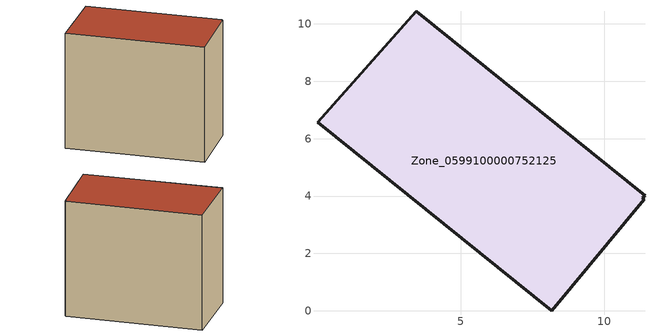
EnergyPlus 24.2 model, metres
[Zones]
Zone_0599100000752125
 floor ground (C_G): 8.17,0 0.01,6.57 3.45,10.44 11.43,4.02 11.33,3.94 11.4,3.88 z0
 wall outside (C_F): 3.45,10.44 0.01,6.57 8.17,0 11.4,3.88 11.33,3.94 11.43,4.02 3.45,10.44 z0:9.1
 roof outside (C_R): 0.01,6.57 8.17,0 11.4,3.88 11.33,3.94 11.43,4.02 3.45,10.44 z9.1
[BUILDING]
Pand.0599100000752125: North Axis=0; Terrain=City; Loads Convergence Tolerance Value=0.04; Temperature Convergence Tolerance Value=0.4; Solar Distribution=FullExterior; Maximum Number of Warmup Days=25; Minimum Number of Warmup Days=1
[Site:Location]
Rotterdam.The.Hague.AP_ZH_NLD Design_Conditions: Latitude=51.96; Longitude=4.45; Time Zone=1; Elevation=-4.5
[SITE:GROUNDTEMPERATURE:BUILDINGSURFACE]
18, 18, 18, 18, 18, 18, 18, 18, 18, 18, 18, 18
[MATERIAL] Thermal Absorptance=0.9; Solar Absorptance=0.7; Visible Absorptance=0.7
Name | Roughness | Thickness | Conductivity | Density | Specific Heat
G.TI.2006-2014 | MediumSmooth | 0.15 | 0.06 | 540 | 1210
F.TI.2006-2014 | Rough | 0.3 | 0.12 | 1920 | 840
R.TI.2006-2014 | MediumRough | 0.2 | 0.08 | 1500 | 1000
[CONSTRUCTION]
C_G: G.TI.2006-2014
C_F: F.TI.2006-2014
C_R: R.TI.2006-2014
[ZONE]
Zone_0599100000752125: Type=1; Multiplier=1; Ceiling Height=Autocalculate; Volume=Autocalculate; Floor Area=autocalculate; Part of Total Floor Area=Yes
[ZONEINFILTRATION:DESIGNFLOWRATE]
Infil_Zone_0599100000752125: Zone or ZoneList or Space or SpaceList=Zone_0599100000752125; Schedule=AlwaysOn; Design Flow Rate Calculation Method=Flow/Area; Flow Rate per Floor Area=0.0015; Constant Term Coefficient=1; Temperature Term Coefficient=0; Velocity Term Coefficient=0; Velocity Squared Term Coefficient=0
[HVACTEMPLATE:ZONE:IDEALLOADSAIRSYSTEM]
Zone_0599100000752125: Maximum Heating Supply Air Temperature=50; Minimum Cooling Supply Air Temperature=13; Maximum Heating Supply Air Humidity Ratio=0.0156; Minimum Cooling Supply Air Humidity Ratio=0.0077; Heating Limit=NoLimit; Cooling Limit=NoLimit; Dehumidification Control Type=ConstantSensibleHeatRatio; Cooling Sensible Heat Ratio=0.7; Dehumidification Setpoint=60; Humidification Control Type=None; Humidification Setpoint=30; Outdoor Air Method=None; Outdoor Air Flow Rate per Person=0.00944; Outdoor Air Flow Rate per Zone Floor Area=0; Outdoor Air Flow Rate per Zone=0; Demand Controlled Ventilation Type=None; Outdoor Air Economizer Type=NoEconomizer; Heat Recovery Type=None; Sensible Heat Recovery Effectiveness=0.7; Latent Heat Recovery Effectiveness=0.65
[ZONECONTROL:THERMOSTAT]
ThermostatControl_Zone_0599100000752125: Zone or ZoneList=Zone_0599100000752125; Control Type Schedule=DualSetpointControlType; Control 1=Thermostat_Zone_0599100000752125; Temperature Difference Between Cutout And Setpoint=0
[THERMOSTATSETPOINT:DUALSETPOINT]
Thermostat_Zone_0599100000752125: Heating Setpoint Temperature Schedule=HeatingSetpoint_Zone_0599100000752125; Cooling Setpoint Temperature Schedule=CoolingSetpoint_Zone_0599100000752125
[SCHEDULE:COMPACT]
HeatingSetpoint_Zone_0599100000752125: Through: 12/31, For: AllDays, Until: 24:00, 21
CoolingSetpoint_Zone_0599100000752125: Through: 12/31, For: AllDays, Until: 24:00, 24
DualSetpointControlType: Through: 12/31, For: AllDays, Until: 24:00, 4
AlwaysOn: Through: 12/31, For: AllDays, Until: 24:00, 1
